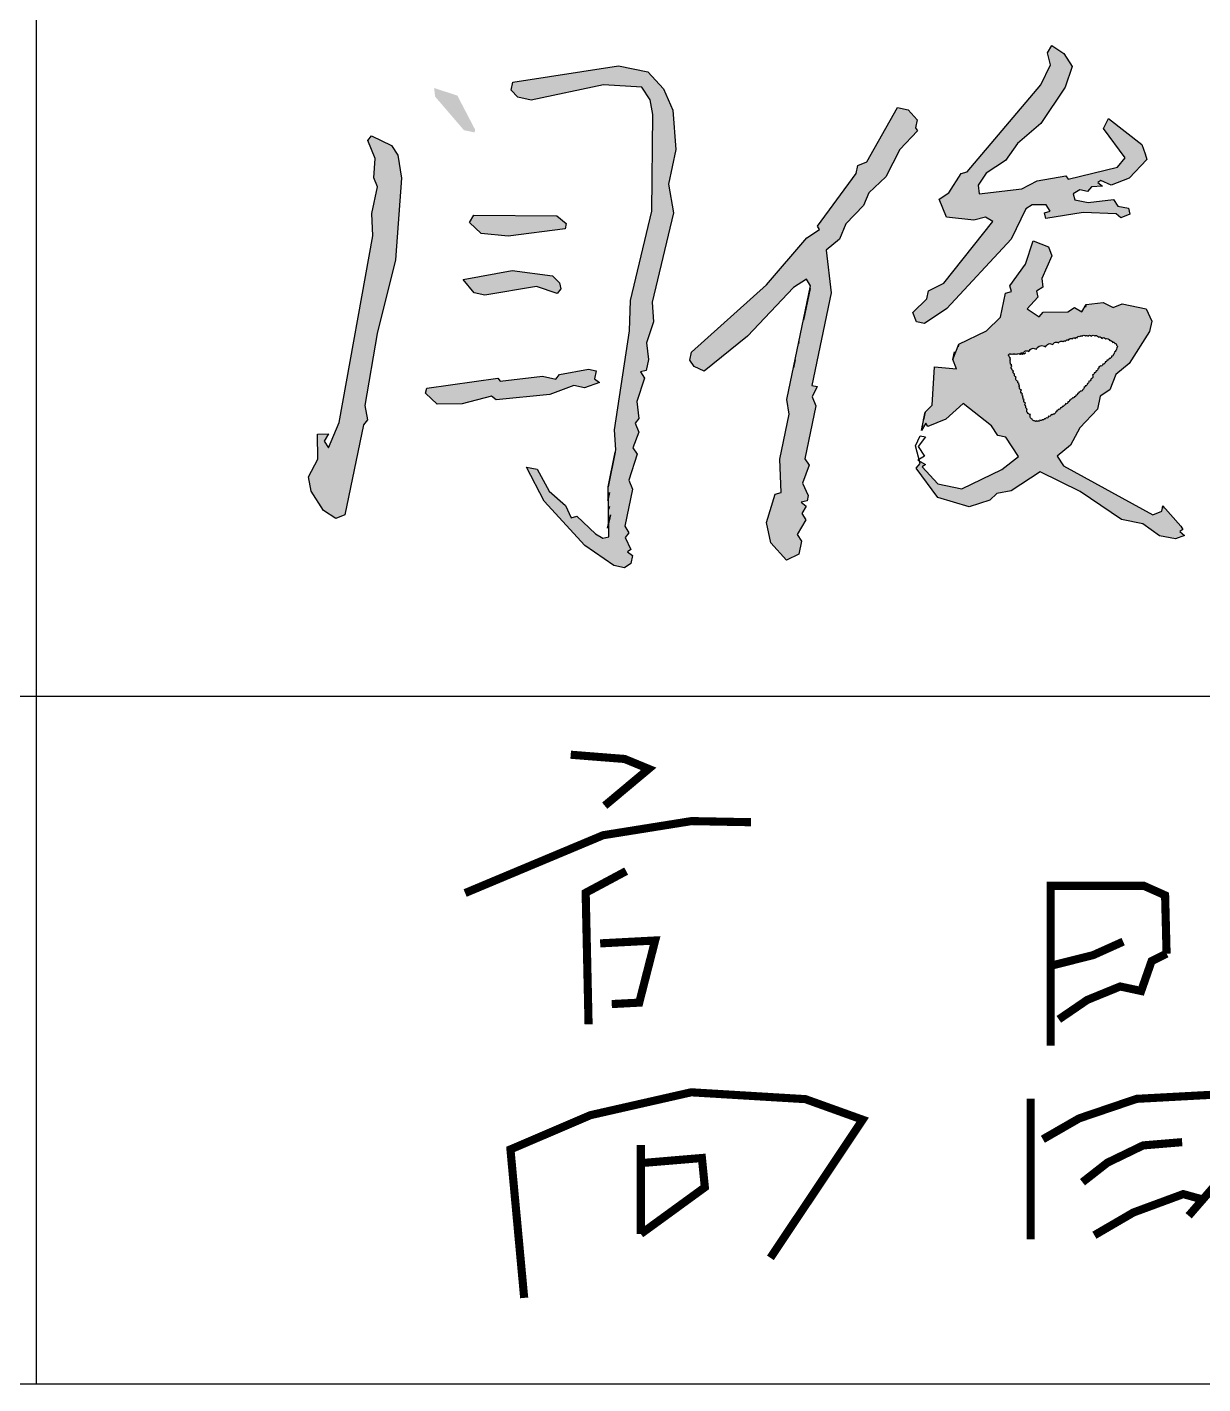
# Model space of a CAD drawing. Extents: x 4689302 to 7068445, y -422737 to 2032183.
# Drawn here: x 4731198 to 4732310, y -319337 to -318055 of the extents above; entities that cross this region are included whole.
import ezdxf

# ---------------------------------------------------------------- set-up
doc = ezdxf.new("R2010")
doc.units = 0
doc.header["$LTSCALE"] = 1000
doc.header["$MEASUREMENT"] = 0
doc.layers.get('0').update_dxf_attribs({"linetype": 'CONTINUOUS'})

# ---------------------------------------------------------------- blocks, each defined once
blk = doc.blocks.new('A$C744C32FA')
at = {"const_width": 30}
for points in [[(-1936, 1093.1), (-1737, 1077.4), (-1648, 1040.8), (-1810.3, 904.9)], [(942.2, 897.6), (1106.9, 926), (1169.4, 977), (1294.3, 999.7)], [(1541.1, 978.1), (1734.1, 989.1), (1817.8, 1000), (1872.5, 989.1)], [(1706.1, 987.5), (1698.5, 527.6)], [(-2325.8, 582.3), (-2064, 692), (-1816.1, 795.8), (-1489.9, 848), (-1270.4, 843.8)], [(1192.1, 880.6), (1163.7, 477.9), (1154.6, 348.5)], [(1530.1, 654.4), (1646.7, 719.9), (1785.1, 749), (1890.7, 785.4), (2007.2, 796.3)], [(947.9, 580), (1072.8, 676.4), (1203.4, 738.8), (1356.7, 744.5), (1390.8, 772.8)], [(-1731.1, 663.3), (-1880.7, 583.2), (-1870, 97.6)], [(-163.7, 18.3), (-163.7, 608.8), (180.7, 608.8), (258.6, 574), (264.1, 358.7)], [(1603.2, 465.3), (1698.5, 527.6), (1793.8, 556.9), (1966.1, 567.8), (2002.8, 589.8)], [(1506.7, 561), (1490, 391), (1399.9, 274.3), (1309, 156.7), (1214, 33.6), (1126, -80.4), (1076.2, -119)], [(1095.5, 313.4), (1231.8, 432.5), (1356.7, 563), (1402.2, 585.7)], [(1510, 451), (1603.4, 321), (1696.9, 211), (1853.7, 87.6), (1966.7, -1.2), (2044.2, -62.1), (2137.4, -95.7), (2323, -162.6), (2364.3, -162.4), (2404.4, -149), (2384.3, -155.7)], [(-1827.2, 396.4), (-1624.2, 407.1), (-1683, 177.6), (-1784.5, 172.3)], [(-163.7, 313.6), (-6.7, 353.2), (103.8, 402.9)], [(-133.8, 115.8), (-28.8, 187.6), (92.8, 237.3), (170.2, 220.7), (208.8, 331.1), (264.1, 358.7)], [(1369.4, -2.1), (1420.6, -23.6), (1477.1, -50.5)], [(-2107.7, -912.6), (-2158.4, -364.4), (-1862.9, -237.9), (-1491.3, -153.5), (-1069.2, -178.8), (-858.1, -254.7), (-908.7, -330.6), (-1198.4, -764.7)], [(-192.7, -326.9), (-58.5, -249.7), (153.5, -177.7), (449.6, -161.7), (557.7, -209.7), (533.7, -365.6), (449.6, -489.5), (345.6, -609.4)], [(1331.8, -238.6), (1431.3, -184.9), (1525.5, -163.4), (1670.8, -155.3), (1721.9, -174.1), (1703.1, -260.1), (1444.8, -563.8)], [(-237.6, -177.2), (-237.6, -696.2)], [(-1677.1, -676.4), (-1677.1, -347.5)], [(-46.5, -485.5), (45.5, -413.5), (177.5, -349.6), (321.6, -337.6)], [(-1677.1, -415), (-1451.5, -396.1), (-1440.7, -504.3), (-1677.1, -676.4)], [(-2.5, -681.3), (141.5, -597.4), (325.6, -529.4), (397.6, -549.4)]]:
    blk.add_lwpolyline(points, dxfattribs=at)

msp = doc.modelspace()

# ---------------------------------------------------------------- hatches: boundary and pattern name
at = {"linetype": 'Continuous'}
h = msp.add_hatch(color=256, dxfattribs=at)
h.paths.add_polyline_path([(4731552.1, -318197.4), (4731548.8, -318175.8), (4731542.8, -318166.7), (4731523.8, -318157.5), (4731520.3, -318162), (4731527.2, -318179.1), (4731526, -318197.2), (4731529.4, -318205.7), (4731524.2, -318230.8), (4731525, -318251.9), (4731493.4, -318428.4), (4731483.1, -318452.4), (4731479.2, -318446.3), (4731483.2, -318439.3), (4731472.7, -318439.7), (4731473, -318463.3), (4731464.3, -318479.8), (4731466.7, -318493.4), (4731478.6, -318511.6), (4731490.1, -318519.2), (4731498.6, -318515.8), (4731516.4, -318430.6), (4731520, -318426.1), (4731517.6, -318412.5), (4731529.2, -318344.3), (4731546.4, -318274.7)])
h.paths.add_polyline_path([(4731605, -318119.5), (4731583, -318112.3), (4731583.9, -318120.4), (4731611.2, -318152.2), (4731621.3, -318154.3), (4731621.8, -318151.8)])
h.paths.add_polyline_path([(4731743.2, -318109.2), (4731779.3, -318111.5), (4731787.2, -318123.6), (4731789.6, -318137.2), (4731788.8, -318228.6), (4731768.5, -318313.3), (4731767.7, -318341.9), (4731753.4, -318435.6), (4731754.7, -318454.2), (4731747.4, -318489.3), (4731748, -318536.5), (4731742.4, -318538), (4731735.5, -318533.9), (4731718, -318517.2), (4731712.5, -318518.6), (4731707.1, -318507), (4731691.6, -318493.3), (4731680.3, -318472.7), (4731670.2, -318470.6), (4731687, -318502.8), (4731725.3, -318544.8), (4731752.8, -318563.7), (4731762.8, -318565.8), (4731768.9, -318561.8), (4731770.4, -318554.3), (4731765.9, -318550.7), (4731769, -318548.7), (4731763.5, -318537.1), (4731767.1, -318532.7), (4731763.1, -318526.6), (4731770.5, -318491.5), (4731767, -318482.9), (4731774.8, -318458.4), (4731770.8, -318452.4), (4731776.5, -318437.8), (4731773, -318429.3), (4731776.6, -318424.8), (4731774.7, -318408.7), (4731781.9, -318386.7), (4731778, -318380.6), (4731783.5, -318379.2), (4731785.6, -318369.1), (4731783.7, -318353.1), (4731790.4, -318333.5), (4731789.1, -318314.9), (4731809.4, -318230.3), (4731804.6, -318203.1), (4731811.4, -318170.5), (4731808.7, -318133.4), (4731799.9, -318113.2), (4731784.9, -318097), (4731757.4, -318091.2), (4731657.3, -318106.9), (4731655.8, -318114.5), (4731662.2, -318121), (4731674.8, -318123.7)])
h.paths.add_polyline_path([(4731698.9, -318233.3), (4731620.6, -318232.6), (4731616.5, -318239.6), (4731627.5, -318249.8), (4731653, -318252.5), (4731706.8, -318245.4), (4731707.9, -318240.4)])
h.paths.add_polyline_path([(4731701.4, -318296.6), (4731694.9, -318290), (4731656.8, -318284.7), (4731610.5, -318293.3), (4731621, -318305.9), (4731631, -318308), (4731679.7, -318299.9), (4731699.3, -318306.6), (4731702.8, -318302.1)])
h.paths.add_polyline_path([(4731715.1, -318393.6), (4731725.1, -318395.7), (4731739.2, -318390.8), (4731734.7, -318387.3), (4731736.3, -318379.8), (4731728.8, -318378.2), (4731701.6, -318383), (4731698.1, -318387.5), (4731685.5, -318384.8), (4731645.3, -318389.5), (4731643.3, -318386.5), (4731576, -318395.9), (4731574.9, -318400.9), (4731585.9, -318411.1), (4731609.5, -318410.8), (4731637.2, -318403.5), (4731641.7, -318407), (4731692.4, -318402)])
h.paths.add_polyline_path([(4731988.7, -318223.3), (4731993.8, -318211.3), (4732010, -318196.4), (4732023.3, -318170.4), (4732040, -318152.9), (4732038, -318149.9), (4732039.6, -318142.4), (4732031.1, -318132.8), (4732021.1, -318130.7), (4731992.1, -318182.2), (4731983.5, -318185.6), (4731981.9, -318193.1), (4731945.3, -318243), (4731947.3, -318246), (4731935.2, -318254), (4731897.2, -318298.3), (4731826.3, -318362), (4731824.7, -318369.5), (4731828.7, -318375.5), (4731838.2, -318380.1), (4731879.2, -318346.9), (4731922.7, -318301), (4731934.9, -318293.1), (4731938.8, -318299.2), (4731916.3, -318406.9), (4731918.7, -318420.5), (4731909.8, -318463.1), (4731911, -318494.7), (4731905.5, -318496.2), (4731897.2, -318523.2), (4731901.1, -318542.4), (4731916, -318558.5), (4731927.6, -318553.1), (4731930.2, -318540.6), (4731926.2, -318534.5), (4731934.4, -318520.6), (4731930.4, -318514.5), (4731934.5, -318507.5), (4731930, -318503.9), (4731935.6, -318502.5), (4731936.6, -318497.5), (4731931.2, -318485.9), (4731937.4, -318468.9), (4731933.4, -318462.8), (4731943.9, -318412.7), (4731940.4, -318404.1), (4731945, -318394.6), (4731940, -318393.6), (4731958.3, -318305.9), (4731953.7, -318265.7), (4731966.3, -318255.2), (4731972, -318240.7)])
h.paths.add_polyline_path([(4732134.3, -318164.8), (4732156.6, -318145.9), (4732179.4, -318111.5), (4732186.1, -318092), (4732178.2, -318079.8), (4732166.7, -318072.2), (4732162.7, -318079.2), (4732165.6, -318090.3), (4732156.4, -318109.3), (4732086.9, -318191.5), (4732081.3, -318193), (4732069.6, -318211.4), (4732060.5, -318217.4), (4732067.4, -318234.5), (4732093, -318237.3), (4732104.1, -318234.3), (4732111.1, -318238.4), (4732064.9, -318296.8), (4732050.2, -318304.2), (4732048.7, -318311.7), (4732035.5, -318324.6), (4732038.9, -318333.2), (4732046.5, -318334.8), (4732067.7, -318320.9), (4732128.5, -318255.1), (4732142.3, -318226.6), (4732148.4, -318222.7), (4732161.4, -318222.8), (4732165.4, -318228.8), (4732159.8, -318230.3), (4732161.3, -318235.8), (4732196.5, -318230.1), (4732227.6, -318231.4), (4732232.1, -318234.9), (4732240.7, -318231.5), (4732239.2, -318226), (4732229.2, -318223.9), (4732225.2, -318217.8), (4732201.1, -318220.6), (4732188.6, -318218), (4732187.1, -318212.5), (4732193.2, -318208.5), (4732200.7, -318210.1), (4732204.2, -318205.6), (4732214.8, -318205.2), (4732210.3, -318201.6), (4732213.3, -318199.6), (4732222.8, -318204.2), (4732240, -318197.4), (4732256.7, -318179.9), (4732255.2, -318174.4), (4732251.8, -318165.8), (4732220.4, -318141), (4732215.8, -318150.5), (4732236.1, -318178.2), (4732229, -318187.2), (4732182.2, -318198.4), (4732180.2, -318195.3), (4732153.1, -318200.1), (4732138.4, -318207.5), (4732098.2, -318212.2), (4732097.3, -318204.2), (4732104.9, -318192.7), (4732123.1, -318180.8)])
h.paths.add_polyline_path([(4732157.3, -318292.5), (4732167, -318271), (4732163.6, -318262.5), (4732149.1, -318256.8), (4732141.8, -318278.8), (4732127.1, -318299.3), (4732128.6, -318304.8), (4732123, -318306.3), (4732118.3, -318328.9), (4732105.1, -318341.8), (4732078.9, -318354.6), (4732073.3, -318369.1), (4732076.7, -318377.7), (4732056.1, -318376), (4732053.8, -318412.1), (4732047.2, -318418.6), (4732045.7, -318426.1), (4732043.6, -318436.1), (4732047.7, -318429.2), (4732049.6, -318432.2), (4732066.8, -318425.3), (4732083, -318410.4), (4732109.9, -318431.7), (4732115.8, -318440.8), (4732123.4, -318442.4), (4732135.2, -318460.5), (4732119.6, -318473), (4732081.8, -318491.2), (4732059.2, -318486.5), (4732044.3, -318470.3), (4732047.3, -318468.3), (4732041.7, -318465.1), (4732042.3, -318467.3), (4732038.7, -318471.8), (4732059.1, -318499.5), (4732088.6, -318508.3), (4732108.3, -318502), (4732114.9, -318495.5), (4732128.4, -318493.1), (4732155.7, -318475.3), (4732193.7, -318493.7), (4732232.6, -318520.1), (4732252.7, -318524.3), (4732268.6, -318535.5), (4732283.7, -318538.6), (4732292.2, -318535.2), (4732287.8, -318531.7), (4732290.8, -318529.7), (4732288.8, -318526.6), (4732271.9, -318507.4), (4732271.4, -318509.9), (4732270.9, -318512.4), (4732262.3, -318515.9), (4732177.8, -318469.4), (4732171.9, -318460.4), (4732184.5, -318449.9), (4732193.2, -318433.4), (4732209.9, -318416), (4732212.6, -318403.5), (4732221.6, -318397.5), (4732227.3, -318383), (4732239.9, -318372.6), (4732259.3, -318342.6), (4732261.4, -318332.6), (4732255.9, -318321), (4732233.4, -318316.3), (4732224.8, -318319.7), (4732215.3, -318315.1), (4732199.2, -318317), (4732195.2, -318324), (4732188.2, -318319.9), (4732182.1, -318323.9), (4732158.5, -318324.2), (4732155, -318328.7), (4732143.5, -318321), (4732153.6, -318310.1), (4732152.2, -318304.5), (4732158.2, -318300.6)])
h.paths.add_polyline_path([(4732160.9, -318357.1, -0.520567), (4732167.9, -318354.9, -0.520567), (4732173.3, -318353.3, -0.520567), (4732177.7, -318352.2, -0.520567), (4732179.8, -318351.7, -0.520567), (4732182.6, -318350.6, -0.520567), (4732186.3, -318349.5, -0.520567), (4732189.1, -318349, -0.520567), (4732190.7, -318348.4, -0.520567), (4732193.4, -318347.3, -0.520567), (4732195.6, -318346.8, -0.520567), (4732198.8, -318346.8, -0.520567), (4732201, -318346.8, -0.520567), (4732204.2, -318346.8, -0.520567), (4732207.5, -318346.8, -0.520567), (4732209.6, -318346.8, -0.520567), (4732210.7, -318347.9, -0.520567), (4732214, -318349, -0.520567), (4732217.8, -318349.5, -0.520567), (4732221.6, -318351.1, -0.520567), (4732223.2, -318351.7, -0.520567), (4732224.3, -318352.8, -0.520567), (4732226.5, -318353.8, -0.520567), (4732228.1, -318355.5, -0.520567), (4732228.1, -318358.2, -0.520567), (4732227, -318360.3, -0.520567), (4732225.9, -318362, -0.520567), (4732224.8, -318364.1, -0.520567), (4732223.2, -318365.8, -0.520567), (4732221, -318367.9, -0.520567), (4732218.9, -318369.5, -0.520567), (4732217.2, -318371.2, -0.520567), (4732215.1, -318373.3, -0.520567), (4732212.4, -318375, -0.520567), (4732211.3, -318376, -0.520567), (4732210.2, -318377.7, -0.520567), (4732208.6, -318379.8, -0.520567), (4732206.9, -318381.5, -0.520567), (4732205.3, -318383.6, -0.520567), (4732203.7, -318387.4, -0.520567), (4732201.5, -318389.6, -0.520567), (4732200.4, -318391.7, -0.520567), (4732198.3, -318393.9, -0.520567), (4732197.2, -318395, -0.520567), (4732196.1, -318397.2, -0.520567), (4732193.9, -318398.8, -0.520567), (4732192.3, -318399.9, -0.520567), (4732191.2, -318401, -0.520567), (4732189.6, -318402.6, -0.520567), (4732188, -318404.2, -0.520567), (4732186.3, -318405.3, -0.520567), (4732184.7, -318406.4, -0.520567), (4732183.6, -318407.5, -0.520567), (4732182, -318409.1, -0.520567), (4732179.8, -318410.7, -0.520567), (4732178.2, -318412.3, -0.520567), (4732176.6, -318413.4, -0.520567), (4732175, -318414.5, -0.520567), (4732172.8, -318416.1, -0.520567), (4732171.7, -318417.2, -0.520567), (4732170.6, -318418.3, -0.520567), (4732167.9, -318420.5, -0.520567), (4732166.3, -318421, -0.520567), (4732163.6, -318422.6, -0.520567), (4732161.4, -318424.2, -0.520567), (4732159.8, -318424.8, -0.520567), (4732157.6, -318425.9, -0.520567), (4732155.5, -318426.4, -0.520567), (4732153.8, -318427, -0.520567), (4732152.2, -318427, -0.520567), (4732150.6, -318427, -0.520567), (4732148.4, -318425.3, -0.520567), (4732146.8, -318421, -0.520567), (4732143.5, -318415.6, -0.520567), (4732142.4, -318412.9, -0.520567), (4732141.9, -318410.2, -0.520567), (4732140.8, -318406.9, -0.520567), (4732139.7, -318405.3, -0.520567), (4732139.7, -318403.7, -0.520567), (4732139.2, -318401.5, -0.520567), (4732138.1, -318397.7, -0.520567), (4732136.5, -318395.5, -0.520567), (4732136.5, -318393.4, -0.520567), (4732135.9, -318391.7, -0.520567), (4732134.9, -318389.6, -0.520567), (4732133.2, -318385.3, -0.520567), (4732131.6, -318382.5, -0.520567), (4732130.5, -318379.8, -0.520567), (4732129.4, -318378.2, -0.520567), (4732128.9, -318375.5, -0.520567), (4732128.9, -318373.9, -0.520567), (4732127.8, -318372.3, -0.520567), (4732127.8, -318370.6, -0.520567), (4732127.8, -318369, -0.520567), (4732127.8, -318367.4, -0.520567), (4732126.7, -318365.8, -0.520567), (4732126.2, -318364.1, -0.520567), (4732128.4, -318364.1, -0.520567), (4732130, -318364.1, -0.520567), (4732132.1, -318364.1, -0.520567), (4732133.8, -318364.1, -0.435193), (4732136.7, -318363.7, -0.455955), (4732139.7, -318363, -0.520567), (4732145.2, -318361.4, -0.520567), (4732152.2, -318359.3, -0.520567)], flags=16)
h.paths.add_polyline_path([(4732525.6, -318257.1), (4732487.6, -318238.7), (4732481.2, -318232.1), (4732473.1, -318233), (4732466.6, -318226.4), (4732449.1, -318222.8), (4732454.9, -318244.9), (4732484, -318256.2), (4732490.4, -318262.8), (4732489.4, -318267.8), (4732511.9, -318272.5), (4732527.1, -318262.6)])
h.paths.add_polyline_path([(4732441.3, -318310.1), (4732424.3, -318303.9), (4732405.7, -318305.2), (4732413.1, -318319.9), (4732445.2, -318329.2), (4732447, -318345.3), (4732453.5, -318351.8), (4732462.2, -318335.4)])
h.paths.add_polyline_path([(4732482.6, -318412.9), (4732481.1, -318407.3), (4732490.2, -318401.4), (4732486.3, -318395.3), (4732494.3, -318394.4), (4732492.8, -318388.8), (4732498.4, -318387.4), (4732498.9, -318384.9), (4732489.9, -318377.8), (4732489.4, -318380.3), (4732488.9, -318382.8), (4732480.3, -318386.2), (4732450.4, -318416.6), (4732445.8, -318426.1), (4732430.2, -318438.5), (4732425.6, -318448), (4732390.2, -318466.8), (4732388.7, -318474.3), (4732392.6, -318480.4), (4732407.1, -318486), (4732430.3, -318475.2), (4732461.8, -318437.3), (4732459.8, -318434.2), (4732468.9, -318428.3), (4732467.4, -318422.8)])
h.paths.add_polyline_path([(4732619.8, -318219.2), (4732640, -318210.4), (4732693.8, -318203.3), (4732708.8, -318206.5), (4732732.9, -318203.7), (4732736.9, -318209.7), (4732739, -318199.7), (4732755.5, -318208.4), (4732764.1, -318204.9), (4732765.1, -318199.9), (4732747.2, -318185.7), (4732749.1, -318188.7), (4732743.1, -318192.7), (4732731.6, -318185.1), (4732700.5, -318183.8), (4732696.9, -318188.3), (4732674.4, -318183.6), (4732660.8, -318186), (4732656.8, -318179.9), (4732672.6, -318154.4), (4732677.3, -318131.9), (4732671.9, -318120.3), (4732657.9, -318112.1), (4732654.4, -318116.6), (4732651.6, -318142.2), (4732625.2, -318181.1), (4732619.7, -318182.6), (4732618.1, -318190.1), (4732575.3, -318207.3), (4732574.7, -318209.8), (4732573.2, -318217.3), (4732579.1, -318226.4), (4732546.2, -318258.8), (4732544.1, -318268.8), (4732536.1, -318269.7), (4732531.5, -318279.2), (4732540.9, -318283.8), (4732545, -318276.8), (4732550, -318277.9), (4732554.1, -318270.9), (4732559.1, -318271.9), (4732557.7, -318266.4), (4732580.9, -318255.6), (4732585.5, -318246.1), (4732603.1, -318236.7)])

# ---------------------------------------------------------------- linework, layer by layer
for p, q in [((4731207.2, -319337.3), (4731207.2, -316087.3)), ((4729707.2, -318687.3), (4735207.2, -318687.3)), ((4729707.2, -319337.3), (4747707.2, -319337.3))]:
    msp.add_line(p, q)
for points in [[(4732255.2, -318174.4), (4732256.7, -318179.9), (4732240, -318197.4), (4732222.8, -318204.2), (4732213.3, -318199.6), (4732210.3, -318201.6), (4732214.8, -318205.2), (4732204.2, -318205.6), (4732200.7, -318210.1), (4732193.2, -318208.5), (4732187.1, -318212.5), (4732188.6, -318218), (4732201.1, -318220.6), (4732225.2, -318217.8), (4732229.2, -318223.9), (4732239.2, -318226), (4732240.7, -318231.5), (4732232.1, -318234.9), (4732227.6, -318231.4), (4732196.5, -318230.1), (4732161.3, -318235.8), (4732159.8, -318230.3), (4732165.4, -318228.8), (4732161.4, -318222.8), (4732148.4, -318222.7), (4732142.3, -318226.6), (4732128.5, -318255.1), (4732067.7, -318320.9), (4732046.5, -318334.8), (4732038.9, -318333.2), (4732035.5, -318324.6), (4732048.7, -318311.7), (4732050.2, -318304.2), (4732064.9, -318296.8), (4732111.1, -318238.4), (4732104.1, -318234.3), (4732093, -318237.3), (4732067.4, -318234.5), (4732060.5, -318217.4), (4732069.6, -318211.4), (4732081.3, -318193), (4732086.9, -318191.5), (4732156.4, -318109.3), (4732165.6, -318090.3), (4732162.7, -318079.2), (4732166.7, -318072.2), (4732178.2, -318079.8), (4732186.1, -318092), (4732179.4, -318111.5), (4732156.6, -318145.9), (4732134.3, -318164.8), (4732123.1, -318180.8), (4732104.9, -318192.7), (4732097.3, -318204.2), (4732098.2, -318212.2), (4732138.4, -318207.5), (4732153.1, -318200.1), (4732180.2, -318195.3), (4732182.2, -318198.4), (4732229, -318187.2), (4732236.1, -318178.2), (4732215.8, -318150.5), (4732220.4, -318141), (4732251.8, -318165.8), (4732255.2, -318174.4)], [(4731770.4, -318554.3), (4731768.9, -318561.8), (4731762.8, -318565.8), (4731752.8, -318563.7), (4731725.3, -318544.8), (4731687, -318502.8), (4731670.2, -318470.6), (4731680.3, -318472.7), (4731691.6, -318493.3), (4731707.1, -318507), (4731712.5, -318518.6), (4731718, -318517.2), (4731735.5, -318533.9), (4731742.4, -318538), (4731748, -318536.5), (4731747.4, -318489.3), (4731754.7, -318454.2), (4731753.4, -318435.6), (4731767.7, -318341.9), (4731768.5, -318313.3), (4731788.8, -318228.6), (4731789.6, -318137.2), (4731787.2, -318123.6), (4731779.3, -318111.5), (4731743.2, -318109.2), (4731674.8, -318123.7), (4731662.2, -318121), (4731655.8, -318114.5), (4731657.3, -318106.9), (4731757.4, -318091.2), (4731784.9, -318097), (4731799.9, -318113.2), (4731808.7, -318133.4), (4731811.4, -318170.5), (4731804.6, -318203.1), (4731809.4, -318230.3), (4731789.1, -318314.9), (4731790.4, -318333.5), (4731783.7, -318353.1), (4731785.6, -318369.1), (4731783.5, -318379.2), (4731778, -318380.6), (4731781.9, -318386.7), (4731774.7, -318408.7), (4731776.6, -318424.8), (4731773, -318429.3), (4731776.5, -318437.8), (4731770.8, -318452.4), (4731774.8, -318458.4), (4731767, -318482.9), (4731770.5, -318491.5), (4731763.1, -318526.6), (4731767.1, -318532.7), (4731763.5, -318537.1), (4731769, -318548.7), (4731765.9, -318550.7), (4731770.4, -318554.3)], [(4732039.6, -318142.4), (4732038, -318149.9), (4732040, -318152.9), (4732023.3, -318170.4), (4732010, -318196.4), (4731993.8, -318211.3), (4731988.7, -318223.3), (4731972, -318240.7), (4731966.3, -318255.2), (4731953.7, -318265.7), (4731958.3, -318305.9), (4731940, -318393.6), (4731945, -318394.6), (4731940.4, -318404.1), (4731943.9, -318412.7), (4731933.4, -318462.8), (4731937.4, -318468.9), (4731931.2, -318485.9), (4731936.6, -318497.5), (4731935.6, -318502.5), (4731930, -318503.9), (4731934.5, -318507.5), (4731930.4, -318514.5), (4731934.4, -318520.6), (4731926.2, -318534.5), (4731930.2, -318540.6), (4731927.6, -318553.1), (4731916, -318558.5), (4731901.1, -318542.4), (4731897.2, -318523.2), (4731905.5, -318496.2), (4731911, -318494.7), (4731909.8, -318463.1), (4731918.7, -318420.5), (4731916.3, -318406.9), (4731938.8, -318299.2), (4731934.9, -318293.1), (4731922.7, -318301), (4731879.2, -318346.9), (4731838.2, -318380.1), (4731828.7, -318375.5), (4731824.7, -318369.5), (4731826.3, -318362), (4731897.2, -318298.3), (4731935.2, -318254), (4731947.3, -318246), (4731945.3, -318243), (4731981.9, -318193.1), (4731983.5, -318185.6), (4731992.1, -318182.2), (4732021.1, -318130.7), (4732031.1, -318132.8), (4732039.6, -318142.4)], [(4731520, -318426.1), (4731516.4, -318430.6), (4731498.6, -318515.8), (4731490.1, -318519.2), (4731478.6, -318511.6), (4731466.7, -318493.4), (4731464.3, -318479.8), (4731473, -318463.3), (4731472.7, -318439.7), (4731483.2, -318439.3), (4731479.2, -318446.3), (4731483.1, -318452.4), (4731493.4, -318428.4), (4731525, -318251.9), (4731524.2, -318230.8), (4731529.4, -318205.7), (4731526, -318197.2), (4731527.2, -318179.1), (4731520.3, -318162), (4731523.8, -318157.5), (4731542.8, -318166.7), (4731548.8, -318175.8), (4731552.1, -318197.4), (4731546.4, -318274.7), (4731529.2, -318344.3), (4731517.6, -318412.5), (4731520, -318426.1)], [(4731707.9, -318240.4), (4731706.8, -318245.4), (4731653, -318252.5), (4731627.5, -318249.8), (4731616.5, -318239.6), (4731620.6, -318232.6), (4731698.9, -318233.3), (4731707.9, -318240.4)], [(4732288.8, -318526.6), (4732290.8, -318529.7), (4732287.8, -318531.7), (4732292.2, -318535.2), (4732283.7, -318538.6), (4732268.6, -318535.5), (4732252.7, -318524.3), (4732232.6, -318520.1), (4732193.7, -318493.7), (4732155.7, -318475.3), (4732128.4, -318493.1), (4732114.9, -318495.5), (4732108.3, -318502), (4732088.6, -318508.3), (4732059.1, -318499.5), (4732038.7, -318471.8), (4732042.3, -318467.3), (4732037.9, -318450.7), (4732042.5, -318441.2), (4732047.5, -318442.2), (4732040.4, -318451.2), (4732046.4, -318460.3), (4732040.3, -318464.2), (4732047.3, -318468.3), (4732044.3, -318470.3), (4732059.2, -318486.5), (4732081.8, -318491.2), (4732119.6, -318473), (4732135.2, -318460.5), (4732123.4, -318442.4), (4732115.8, -318440.8), (4732109.9, -318431.7), (4732083, -318410.4), (4732066.8, -318425.3), (4732049.6, -318432.2), (4732047.7, -318429.2), (4732043.6, -318436.1), (4732047.2, -318418.6), (4732053.8, -318412.1), (4732056.1, -318376), (4732076.7, -318377.7), (4732073.3, -318369.1), (4732078.9, -318354.6), (4732105.1, -318341.8), (4732118.3, -318328.9), (4732123, -318306.3), (4732128.6, -318304.8), (4732127.1, -318299.3), (4732141.8, -318278.8), (4732149.1, -318256.8), (4732163.6, -318262.5), (4732167, -318271), (4732157.3, -318292.5), (4732158.2, -318300.6), (4732152.2, -318304.5), (4732153.6, -318310.1), (4732143.5, -318321), (4732155, -318328.7), (4732158.5, -318324.2), (4732182.1, -318323.9), (4732188.2, -318319.9), (4732195.2, -318324), (4732199.2, -318317), (4732215.3, -318315.1), (4732224.8, -318319.7), (4732233.4, -318316.3), (4732255.9, -318321), (4732261.4, -318332.6), (4732259.3, -318342.6), (4732239.9, -318372.6), (4732227.3, -318383), (4732221.6, -318397.5), (4732212.6, -318403.5), (4732209.9, -318416), (4732193.2, -318433.4), (4732184.5, -318449.9), (4732171.9, -318460.4), (4732177.8, -318469.4), (4732262.3, -318515.9), (4732270.9, -318512.4), (4732271.9, -318507.4), (4732288.8, -318526.6)], [(4731701.4, -318296.6), (4731702.8, -318302.1), (4731699.3, -318306.6), (4731679.7, -318299.9), (4731631, -318308), (4731621, -318305.9), (4731610.5, -318293.3), (4731656.8, -318284.7), (4731694.9, -318290), (4731701.4, -318296.6)], [(4731938.3, -318301.7), (4731932, -318331.7), (4731938.3, -318301.7)], [(4732199.2, -318317), (4732198.7, -318319.5), (4732199.2, -318317)], [(4731927.8, -318351.8), (4731927.3, -318354.3), (4731927.8, -318351.8)], [(4732078.9, -318354.6), (4732078.4, -318357.1), (4732078.9, -318354.6)], [(4732074.8, -318361.6), (4732073.3, -318369.1), (4732074.8, -318361.6)], [(4731734.7, -318387.3), (4731739.2, -318390.8), (4731725.1, -318395.7), (4731715.1, -318393.6), (4731692.4, -318402), (4731641.7, -318407), (4731637.2, -318403.5), (4731609.5, -318410.8), (4731585.9, -318411.1), (4731574.9, -318400.9), (4731576, -318395.9), (4731643.3, -318386.5), (4731645.3, -318389.5), (4731685.5, -318384.8), (4731698.1, -318387.5), (4731701.6, -318383), (4731728.8, -318378.2), (4731736.3, -318379.8), (4731734.7, -318387.3)], [(4731924.2, -318369.3), (4731922.6, -318376.9), (4731924.2, -318369.3)], [(4732047.2, -318418.6), (4732045.7, -318426.1), (4732047.2, -318418.6)], [(4732044.6, -318431.1), (4732043.6, -318436.1), (4732044.6, -318431.1)], [(4731754.2, -318456.7), (4731747.4, -318489.3), (4731754.2, -318456.7)], [(4731748.8, -318494.8), (4731747.3, -318502.4), (4731748.8, -318494.8)], [(4731748.7, -318507.9), (4731748.2, -318510.4), (4731748.7, -318507.9)], [(4732271.9, -318507.4), (4732271.4, -318509.9), (4732271.9, -318507.4)], [(4731749.7, -318515.9), (4731747, -318528.5), (4731749.7, -318515.9)]]:
    msp.add_lwpolyline(points, dxfattribs=at)
msp.add_lwpolyline([(4732136.5, -318364.1, -0.520567), (4732139.7, -318363, -0.520567), (4732139.7, -318363, -0.520567), (4732145.2, -318361.4, -0.520567), (4732145.2, -318361.4, -0.520567), (4732152.2, -318359.3, -0.520567), (4732152.2, -318359.3, -0.520567), (4732160.9, -318357.1, -0.520567), (4732160.9, -318357.1, -0.520567), (4732167.9, -318354.9, -0.520567), (4732167.9, -318354.9, -0.520567), (4732173.3, -318353.3, -0.520567), (4732173.3, -318353.3, -0.520567), (4732177.7, -318352.2, -0.520567), (4732177.7, -318352.2, -0.520567), (4732179.8, -318351.7, -0.520567), (4732179.8, -318351.7, -0.520567), (4732182.6, -318350.6, -0.520567), (4732182.6, -318350.6, -0.520567), (4732186.3, -318349.5, -0.520567), (4732186.3, -318349.5, -0.520567), (4732189.1, -318349, -0.520567), (4732189.1, -318349, -0.520567), (4732190.7, -318348.4, -0.520567), (4732190.7, -318348.4, -0.520567), (4732193.4, -318347.3, -0.520567), (4732193.4, -318347.3, -0.520567), (4732195.6, -318346.8, -0.520567), (4732195.6, -318346.8, -0.520567), (4732198.8, -318346.8, -0.520567), (4732198.8, -318346.8, -0.520567), (4732201, -318346.8, -0.520567), (4732201, -318346.8, -0.520567), (4732204.2, -318346.8, -0.520567), (4732204.2, -318346.8, -0.520567), (4732207.5, -318346.8, -0.520567), (4732207.5, -318346.8, -0.520567), (4732209.6, -318346.8, -0.520567), (4732209.6, -318346.8, -0.520567), (4732210.7, -318347.9, -0.520567), (4732210.7, -318347.9, -0.520567), (4732214, -318349, -0.520567), (4732214, -318349, -0.520567), (4732217.8, -318349.5, -0.520567), (4732217.8, -318349.5, -0.520567), (4732221.6, -318351.1, -0.520567), (4732221.6, -318351.1, -0.520567), (4732223.2, -318351.7, -0.520567), (4732223.2, -318351.7, -0.520567), (4732224.3, -318352.8, -0.520567), (4732224.3, -318352.8, -0.520567), (4732226.5, -318353.8, -0.520567), (4732226.5, -318353.8, -0.520567), (4732228.1, -318355.5, -0.520567), (4732228.1, -318355.5, -0.520567), (4732228.1, -318358.2, -0.520567), (4732228.1, -318358.2, -0.520567), (4732227, -318360.3, -0.520567), (4732227, -318360.3, -0.520567), (4732225.9, -318362, -0.520567), (4732225.9, -318362, -0.520567), (4732224.8, -318364.1, -0.520567), (4732224.8, -318364.1, -0.520567), (4732223.2, -318365.8, -0.520567), (4732223.2, -318365.8, -0.520567), (4732221, -318367.9, -0.520567), (4732221, -318367.9, -0.520567), (4732218.9, -318369.5, -0.520567), (4732218.9, -318369.5, -0.520567), (4732217.2, -318371.2, -0.520567), (4732217.2, -318371.2, -0.520567), (4732215.1, -318373.3, -0.520567), (4732215.1, -318373.3, -0.520567), (4732212.4, -318375, -0.520567), (4732212.4, -318375, -0.520567), (4732211.3, -318376, -0.520567), (4732211.3, -318376, -0.520567), (4732210.2, -318377.7, -0.520567), (4732210.2, -318377.7, -0.520567), (4732208.6, -318379.8, -0.520567), (4732208.6, -318379.8, -0.520567), (4732206.9, -318381.5, -0.520567), (4732206.9, -318381.5, -0.520567), (4732205.3, -318383.6, -0.520567), (4732205.3, -318383.6, -0.520567), (4732203.7, -318387.4, -0.520567), (4732203.7, -318387.4, -0.520567), (4732201.5, -318389.6, -0.520567), (4732201.5, -318389.6, -0.520567), (4732200.4, -318391.7, -0.520567), (4732200.4, -318391.7, -0.520567), (4732198.3, -318393.9, -0.520567), (4732198.3, -318393.9, -0.520567), (4732197.2, -318395, -0.520567), (4732197.2, -318395, -0.520567), (4732196.1, -318397.2, -0.520567), (4732196.1, -318397.2, -0.520567), (4732193.9, -318398.8, -0.520567), (4732193.9, -318398.8, -0.520567), (4732192.3, -318399.9, -0.520567), (4732192.3, -318399.9, -0.520567), (4732191.2, -318401, -0.520567), (4732191.2, -318401, -0.520567), (4732189.6, -318402.6, -0.520567), (4732189.6, -318402.6, -0.520567), (4732188, -318404.2, -0.520567), (4732188, -318404.2, -0.520567), (4732186.3, -318405.3, -0.520567), (4732186.3, -318405.3, -0.520567), (4732184.7, -318406.4, -0.520567), (4732184.7, -318406.4, -0.520567), (4732183.6, -318407.5, -0.520567), (4732183.6, -318407.5, -0.520567), (4732182, -318409.1, -0.520567), (4732182, -318409.1, -0.520567), (4732179.8, -318410.7, -0.520567), (4732179.8, -318410.7, -0.520567), (4732178.2, -318412.3, -0.520567), (4732178.2, -318412.3, -0.520567), (4732176.6, -318413.4, -0.520567), (4732176.6, -318413.4, -0.520567), (4732175, -318414.5, -0.520567), (4732175, -318414.5, -0.520567), (4732172.8, -318416.1, -0.520567), (4732172.8, -318416.1, -0.520567), (4732171.7, -318417.2, -0.520567), (4732171.7, -318417.2, -0.520567), (4732170.6, -318418.3, -0.520567), (4732170.6, -318418.3, -0.520567), (4732167.9, -318420.5, -0.520567), (4732167.9, -318420.5, -0.520567), (4732166.3, -318421, -0.520567), (4732166.3, -318421, -0.520567), (4732163.6, -318422.6, -0.520567), (4732163.6, -318422.6, -0.520567), (4732161.4, -318424.2, -0.520567), (4732161.4, -318424.2, -0.520567), (4732159.8, -318424.8, -0.520567), (4732159.8, -318424.8, -0.520567), (4732157.6, -318425.9, -0.520567), (4732157.6, -318425.9, -0.520567), (4732155.5, -318426.4, -0.520567), (4732155.5, -318426.4, -0.520567), (4732153.8, -318427, -0.520567), (4732153.8, -318427, -0.520567), (4732152.2, -318427, -0.520567), (4732152.2, -318427, -0.520567), (4732150.6, -318427, -0.520567), (4732150.6, -318427, -0.520567), (4732148.4, -318425.3, -0.520567), (4732148.4, -318425.3, -0.520567), (4732146.8, -318421, -0.520567), (4732146.8, -318421, -0.520567), (4732143.5, -318415.6, -0.520567), (4732143.5, -318415.6, -0.520567), (4732142.4, -318412.9, -0.520567), (4732142.4, -318412.9, -0.520567), (4732141.9, -318410.2, -0.520567), (4732141.9, -318410.2, -0.520567), (4732140.8, -318406.9, -0.520567), (4732140.8, -318406.9, -0.520567), (4732139.7, -318405.3, -0.520567), (4732139.7, -318405.3, -0.520567), (4732139.7, -318403.7, -0.520567), (4732139.7, -318403.7, -0.520567), (4732139.2, -318401.5, -0.520567), (4732139.2, -318401.5, -0.520567), (4732138.1, -318397.7, -0.520567), (4732138.1, -318397.7, -0.520567), (4732136.5, -318395.5, -0.520567), (4732136.5, -318395.5, -0.520567), (4732136.5, -318393.4, -0.520567), (4732136.5, -318393.4, -0.520567), (4732135.9, -318391.7, -0.520567), (4732135.9, -318391.7, -0.520567), (4732134.9, -318389.6, -0.520567), (4732134.9, -318389.6, -0.520567), (4732133.2, -318385.3, -0.520567), (4732133.2, -318385.3, -0.520567), (4732131.6, -318382.5, -0.520567), (4732131.6, -318382.5, -0.520567), (4732130.5, -318379.8, -0.520567), (4732130.5, -318379.8, -0.520567), (4732129.4, -318378.2, -0.520567), (4732129.4, -318378.2, -0.520567), (4732128.9, -318375.5, -0.520567), (4732128.9, -318375.5, -0.520567), (4732128.9, -318373.9, -0.520567), (4732128.9, -318373.9, -0.520567), (4732127.8, -318372.3, -0.520567), (4732127.8, -318372.3, -0.520567), (4732127.8, -318370.6, -0.520567), (4732127.8, -318370.6, -0.520567), (4732127.8, -318369, -0.520567), (4732127.8, -318369, -0.520567), (4732127.8, -318367.4, -0.520567), (4732127.8, -318367.4, -0.520567), (4732126.7, -318365.8, -0.520567), (4732126.7, -318365.8, -0.520567), (4732126.2, -318364.1, -0.520567), (4732126.2, -318364.1, -0.520567), (4732128.4, -318364.1, -0.520567), (4732128.4, -318364.1, -0.520567), (4732130, -318364.1, -0.520567), (4732130, -318364.1, -0.520567), (4732132.1, -318364.1, -0.520567), (4732132.1, -318364.1, -0.520567), (4732133.8, -318364.1, -0.520567), (4732133.8, -318364.1, -0.520567), (4732137, -318364.1, -0.520567), (4732137, -318364.1, -0.520567), (4732139.2, -318364.1, -0.520567), (4732139.2, -318364.1, -0.520567), (4732141.4, -318363.6, -0.520567), (4732141.4, -318363.6, -0.520567), (4732142.4, -318362.5, -0.520567), (4732142.4, -318362.5, -0.520567), (4732142.4, -318362.5)], format="xyb", dxfattribs=at)

# ---------------------------------------------------------------- block references
at = {"xscale": 0.2559999999994034, "yscale": 0.2559999999994034, "zscale": 0.2559999999994034}
msp.add_blockref('A$C744C32FA', (4732207.7, -319022.4), dxfattribs=at)

doc.saveas('drawing.dxf')
